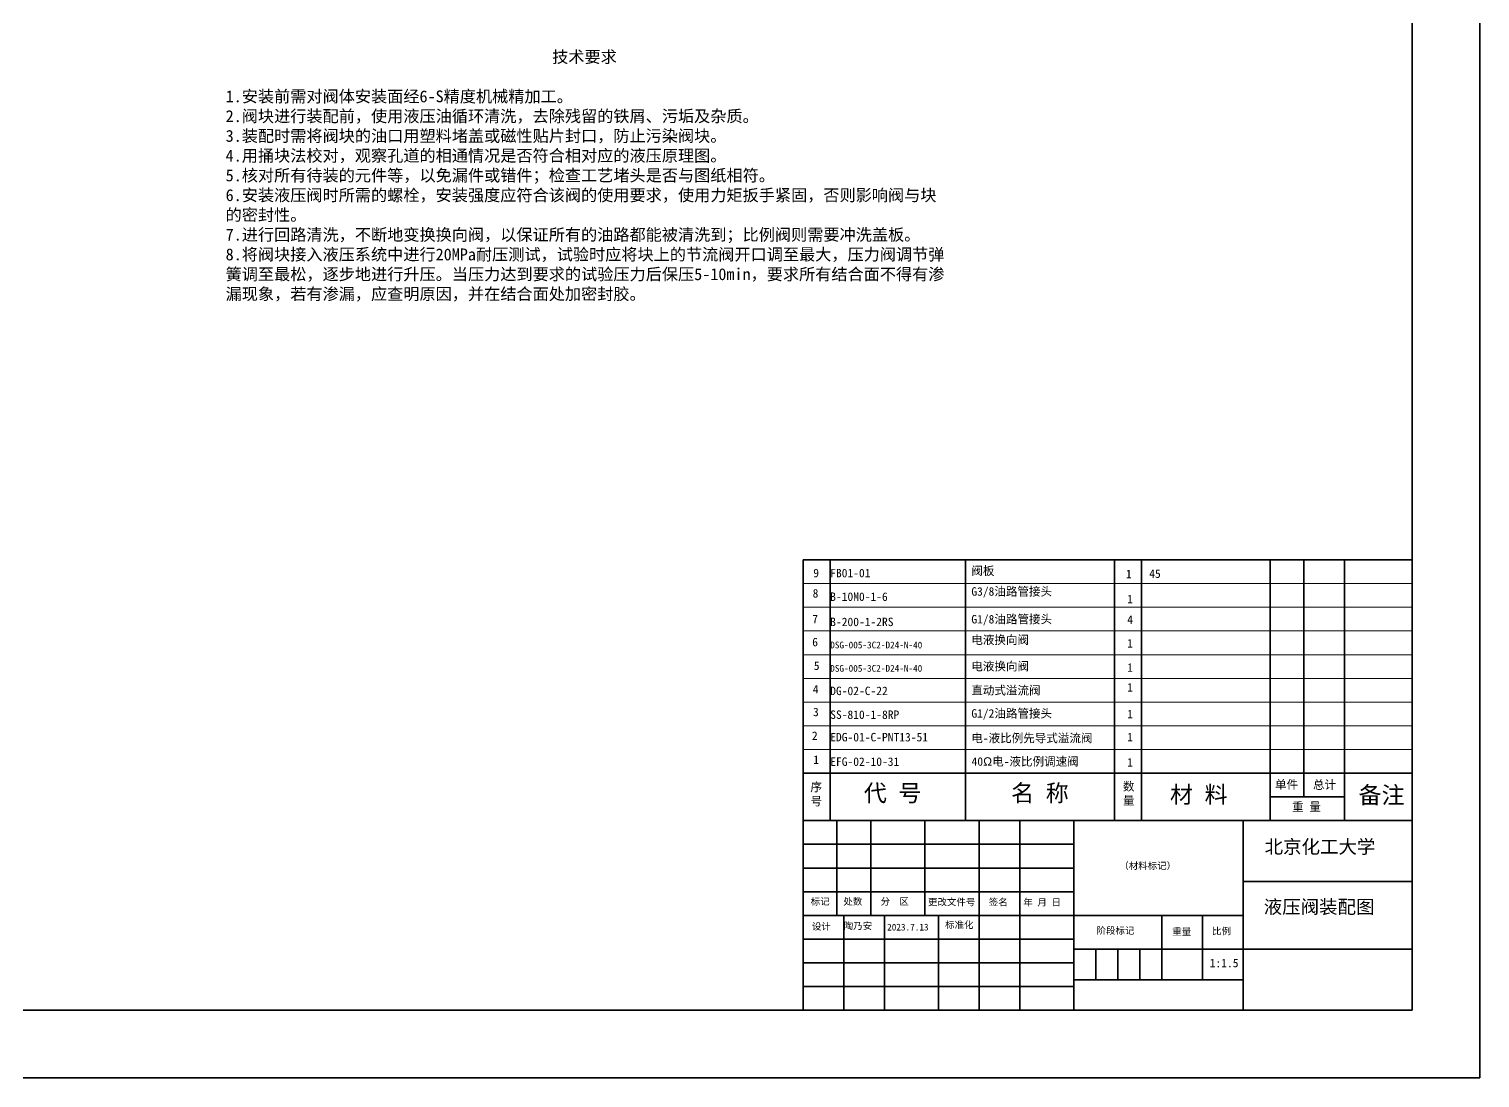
# Model space of a CAD drawing. Header units: millimetres. Extents: x 747 to 1827, y 470 to 2062.
# Drawn here: x 1158.9 to 1587.6, y 469.8 to 779.5 of the extents above; entities that cross this region are included whole.
import ezdxf

# ---------------------------------------------------------------- set-up
doc = ezdxf.new("R2010")
doc.units = ezdxf.units.MM
doc.layers.get('0').update_dxf_attribs({"lineweight": 35})
for name, color, linetype, lineweight in [('图框1', 7, 'Continuous', 50), ('粗线', 7, 'Continuous', 25), ('细线', 7, 'Continuous', 18), ('轮廓线', 7, 'Continuous', 35)]:
    doc.layers.add(name, color=color, linetype=linetype, lineweight=lineweight)

msp = doc.modelspace()

# ---------------------------------------------------------------- linework, layer by layer
at = {"lineweight": 35}
for p, q in [((1587.597, 469.784), (1587.597, 1063.784)), ((1587.597, 469.784), (1587.597, 1063.784)), ((1567.597, 489.784), (1567.541, 1043.784)), ((1387.597, 622.784), (1567.597, 622.784)), ((1387.597, 594.784), (1387.597, 601.784)), ((1567.597, 489.784), (766.625, 489.784)), ((1587.597, 469.784), (746.597, 469.784))]:
    msp.add_line(p, q, dxfattribs=at)
at = {"lineweight": 18}
for p in [(1567.597, 602.906), (1387.597, 489.784)]:
    msp.add_line(p, (1567.597, 489.784), dxfattribs=at)
at = {"layer": '粗线', "color": 7, "lineweight": 18}
msp.add_line((1567.597, 650.784), (1567.597, 602.273), dxfattribs=at)
at = {"layer": '粗线', "color": 7, "lineweight": 35}
msp.add_line((1387.597, 622.784), (1387.597, 601.784), dxfattribs=at)
at = {"layer": '细线', "color": 7, "lineweight": 18}
for p, q in [((1387.597, 622.784), (1567.597, 622.784)), ((1387.597, 615.784), (1567.597, 615.784)), ((1387.597, 608.784), (1567.597, 608.784)), ((1387.597, 601.784), (1567.597, 601.784))]:
    msp.add_line(p, q, dxfattribs=at)
at = {"layer": '细线', "color": 7, "lineweight": 35}
for p, q in [((1395.597, 594.784), (1395.597, 622.784)), ((1435.597, 594.784), (1435.597, 622.784)), ((1479.597, 589.555), (1479.597, 622.784)), ((1487.597, 594.784), (1487.597, 622.784)), ((1525.597, 594.784), (1525.597, 622.784)), ((1535.597, 594.784), (1535.597, 622.784)), ((1547.597, 594.784), (1547.597, 622.784))]:
    msp.add_line(p, q, dxfattribs=at)
at = {"layer": '轮廓线', "color": 7, "lineweight": 35}
for p, q in [((1387.597, 594.784), (1387.597, 489.784)), ((1395.597, 545.784), (1395.597, 594.784)), ((1435.597, 545.784), (1435.597, 594.784)), ((1479.597, 545.784), (1479.597, 594.784)), ((1487.597, 545.784), (1487.597, 594.784)), ((1525.597, 545.784), (1525.597, 594.784)), ((1535.597, 552.784), (1535.597, 594.784)), ((1547.597, 545.784), (1547.597, 594.784)), ((1387.597, 559.784), (1567.597, 559.784)), ((1525.597, 552.784), (1547.597, 552.784)), ((1567.597, 545.784), (1387.597, 545.784)), ((1397.597, 545.784), (1397.597, 517.784)), ((1407.597, 545.784), (1407.597, 517.784)), ((1423.597, 545.784), (1423.597, 517.784)), ((1439.597, 545.784), (1439.597, 517.784)), ((1451.597, 545.784), (1451.597, 517.784)), ((1467.597, 545.784), (1467.597, 489.784)), ((1517.597, 545.784), (1517.597, 489.784)), ((1387.597, 538.784), (1467.597, 538.784)), ((1387.597, 531.784), (1467.597, 531.784)), ((1567.597, 527.784), (1517.597, 527.784)), ((1387.597, 524.784), (1467.597, 524.784)), ((1517.597, 517.784), (1387.597, 517.784)), ((1399.597, 517.784), (1399.597, 489.784)), ((1411.597, 517.784), (1411.597, 489.784)), ((1427.597, 517.784), (1427.597, 489.784)), ((1439.597, 517.784), (1439.597, 489.784)), ((1451.597, 517.784), (1451.597, 489.784)), ((1493.597, 517.784), (1493.597, 498.784)), ((1505.597, 517.784), (1505.597, 498.784)), ((1387.597, 510.784), (1467.597, 510.784)), ((1467.597, 507.784), (1517.597, 507.784)), ((1474.097, 507.784), (1474.097, 498.784)), ((1480.597, 507.784), (1480.597, 498.784)), ((1487.097, 507.784), (1487.097, 498.784)), ((1517.597, 507.784), (1567.597, 507.784)), ((1387.597, 503.784), (1467.597, 503.784)), ((1467.597, 498.784), (1517.597, 498.784)), ((1387.597, 496.784), (1467.597, 496.784))]:
    msp.add_line(p, q, dxfattribs=at)
at = {"layer": '轮廓线', "color": 7, "lineweight": 18}
for p, q in [((1387.597, 594.784), (1567.597, 594.784)), ((1387.597, 587.784), (1567.597, 587.784)), ((1387.597, 580.784), (1567.597, 580.784)), ((1387.597, 573.784), (1567.597, 573.784)), ((1387.597, 566.784), (1567.597, 566.784))]:
    msp.add_line(p, q, dxfattribs=at)
at = {"layer": '轮廓线', "lineweight": 35}
msp.add_line((1387.597, 545.784), (1387.597, 489.784), dxfattribs=at)

# ---------------------------------------------------------------- texts
at = {"lineweight": 35}
msp.add_text('FB01-01', height=2.5, dxfattribs=at).set_placement((1395.597, 617.629))
at = {"lineweight": 35, "attachment_point": 1}
for s, width, insert, char_height in [('{\\fSimSun|b0|i0|c134|p2; 阀板}', 44, (1435.597, 620.775), 2.5), ('1', 7.00255, (1482.99, 619.87), 2.5), ('{\\fSimSun|b0|i0|c134|p2; G3/8油路管接头}', 44, (1435.597, 614.692), 2.5), ('1', 7.00255, (1483.347, 612.48), 2.5), ('1', 7.00255, (1483.347, 612.48), 2.5), ('{\\fSimSun|b0|i0|c134|p2; G1/8油路管接头}', 44, (1435.597, 606.508), 2.5), ('4', 6.60402, (1483.347, 606.371), 2.5), ('1', 6.76353, (1483.347, 599.398), 2.5), ('{\\fSimSun|b0|i0|c134|p2; G1/2油路管接头}', 44, (1435.597, 578.679), 2.5), ('{\\fSimSun|b0|i0|c134|p2;北京化工大学}', 37.35919, (1523.962, 540.075), 4), ('{\\fSimSun|b0|i0|c134|p2;液压阀装配图}', 39.81703, (1523.701, 522.336), 4)]:
    msp.add_mtext_dynamic_manual_height_columns(s, width=width, gutter_width=17.5, heights=[0], dxfattribs=dict(at, insert=insert, char_height=char_height))
at = {"lineweight": 18, "insert": (1489.861, 619.955), "char_height": 2.5, "attachment_point": 1}
msp.add_mtext_dynamic_manual_height_columns('45', width=16.1961, gutter_width=17.5, heights=[0], dxfattribs=at)
at = {"layer": '图框1', "insert": (1216.958, 773.073), "char_height": 3.5, "attachment_point": 1}
msp.add_mtext_dynamic_manual_height_columns('\\pxqc;{\\fSimSun|b0|i0|c134|p2;技术要求}\\P\\pq*;{\\fSimSun|b0|i0|c0|p2;\\P\\fSimSun|b0|i0|c134|p2;1.安装前需对阀体安装面经6-S精度机械精加工。\\P2.阀块进行装配前，使用液压油循环清洗，去除残留的铁屑、污垢及杂质。\\P3.装配时需将阀块的油口用塑料堵盖或磁性贴片封口，防止污染阀块。\\P4.用捅块法校对，观察孔道的相通情况是否符合相对应的液压原理图。\\P5.核对所有待装的元件等，以免漏件或错件；检查工艺堵头是否与图纸相符。\\P6.安装液压阀时所需的螺栓，安装强度应符合该阀的使用要求，使用力矩扳手紧固，否则影响阀与块的密封性。\\P7.进行回路清洗，不断地变换换向阀，以保证所有的油路都能被清洗到；比例阀则需要冲洗盖板。\\P8.将阀块接入液压系统中进行20MPa耐压测试，试验时应将块上的节流阀开口调至最大，压力阀调节弹簧调至最松，逐步地进行升压。当压力达到要求的试验压力后保压5-10min，要求所有结合面不得有渗漏现象，若有渗漏，应查明原因，并在结合面处加密封胶。}', width=212.07918, gutter_width=12.5, heights=[0], dxfattribs=at)
at = {"layer": '粗线', "color": 7, "insert": (1481.014, 533.452), "char_height": 2, "attachment_point": 1}
msp.add_mtext_dynamic_manual_height_columns('{\\fSimSun|b0|i0|c134|p2;（材料标记）}', width=27.28682, gutter_width=10, heights=[0], dxfattribs=at)
at = {"layer": '细线', "color": 7, "lineweight": 35, "char_height": 2.5, "attachment_point": 1}
for s, width, insert in [('9', 4.53903, (1390.58, 620.144)), ('8', 6.39591, (1390.404, 614.143)), ('7', 5.46748, (1390.304, 606.543)), ('6', 5.57063, (1390.273, 599.771))]:
    msp.add_mtext_dynamic_manual_height_columns(s, width=width, gutter_width=12.5, heights=[0], dxfattribs=dict(at, insert=insert))
at = {"layer": '轮廓线', "lineweight": 35, "attachment_point": 1}
for s, width, gutter_width, insert, char_height in [('B-10M0-1-6', 27.02874, 12.5, (1395.597, 613.154), 2.5), ('B-200-1-2RS', 27.02874, 12.5, (1395.597, 605.715), 2.5), ('{\\fSimSun|b0|i0|c134|p2; 电液换向阀}', 35.33863, 12.5, (1435.597, 600.406), 2.5), ('{\\H0.8x;DSG-005-3C2-D24-N-40}', 30.31425, 12.5, (1395.597, 598.637), 2.5), ('{\\H0.8x;DSG-005-3C2-D24-N-40}', 30.31425, 12.5, (1395.597, 591.743), 2.5), ('{\\fSimSun|b0|i0|c134|p2; 电液换向阀}', 35.33863, 12.5, (1435.597, 592.604), 2.5), ('1', 4.61003, 12.5, (1483.347, 592.249), 2.5), ('DG-02-C-22', 27.02874, 12.5, (1395.597, 585.346), 2.5), ('{\\fSimSun|b0|i0|c134|p2; 直动式溢流阀}', 41.71184, 12.5, (1435.597, 585.49), 2.5), ('1', 3.03449, 12.5, (1483.347, 586.389), 2.5), ('SS-810-1-8RP', 27.02874, 12.5, (1395.597, 578.309), 2.5), ('1', 4.61003, 12.5, (1483.347, 578.487), 2.5), ('EDG-01-C-PNT13-51', 27.02874, 12.5, (1395.597, 571.677), 2.5), ('{\\fSimSun|b0|i0|c134|p2; 电-液比例先导式溢流阀}', 41.71184, 12.5, (1435.597, 571.393), 2.5), ('1', 5.82623, 12.5, (1483.347, 571.694), 2.5), ('EFG-02-10-31', 30.8966, 12.5, (1395.597, 564.438), 2.5), ('{\\fSimSun|b0|i0|c134|p2; 40\\fISOCPEUR|b0|i0|c0|p34;Ω\\fSimSun|b0|i0|c134|p2;电-液比例调速阀}', 44, 12.5, (1435.67, 564.487), 2.5), ('1', 4.61003, 12.5, (1483.347, 564.249), 2.5), ('\\pxt1;{\\fSimSun|b0|i0|c134|p2;陶乃安}', 8.88525, 10, (1399.597, 515.675), 2), ('2023.7.13', 16, 10, (1412.421, 515.329), 2), ('1:1.5', 9.23634, 12.5, (1507.741, 504.978), 2.5)]:
    msp.add_mtext_dynamic_manual_height_columns(s, width=width, gutter_width=gutter_width, heights=[0], dxfattribs=dict(at, insert=insert, char_height=char_height))
at = {"layer": '轮廓线', "color": 7, "lineweight": 35, "attachment_point": 1}
for s, width, gutter_width, insert, char_height in [('5', 5.46747, 12.5, (1390.759, 592.775), 2.5), ('4', 5.05483, 12.5, (1390.455, 585.817), 2.5), ('3', 4.43588, 12.5, (1390.513, 579.105), 2.5), ('2', 4.22955, 12.5, (1390.188, 572.091), 2.5), ('1', 3.92008, 12.5, (1390.6, 564.998), 2.5), ('{\\fSimSun|b0|i0|c134|p2;数量}', 5.05256, 12.5, (1482.106, 557.129), 2.5), ('{\\fSimSun|b0|i0|c134|p2;单件}', 8.58934, 12.5, (1527.057, 557.675), 2.5), ('{\\fSimSun|b0|i0|c134|p2;总计}', 8.25251, 12.5, (1538.251, 557.61), 2.5), ('{\\fSimSun|b0|i0|c134|p2;序号}', 4.71572, 12.5, (1389.762, 556.923), 2.5), ('{\\fFangSong|b0|i0|c134|p49;代 号}', 26.73786, 25, (1405.515, 556.434), 5), ('{\\fSimSun|b0|i0|c134|p2;名 称}', 21.13564, 25, (1449.045, 556.425), 5), ('{\\fSimSun|b0|i0|c134|p2;材 料}', 22.9134, 25, (1495.994, 555.98), 5), ('{\\fSimSun|b0|i0|c134|p2;备注}', 13.97761, 25, (1551.704, 555.852), 5), ('{\\fSimSun|b0|i0|c134|p2;重 量}', 14.62617, 12.5, (1532.063, 551.107), 2.5), ('{\\fSimSun|b0|i0|c134|p2;标记}', 7.49841, 10, (1389.83, 522.896), 2), ('{\\fSimSun|b0|i0|c134|p2;处数}', 6.66526, 10, (1399.494, 522.896), 2), ('{\\fSimSun|b0|i0|c134|p2;分  区}', 11.83083, 10, (1410.492, 522.896), 2), ('{\\fSimSun|b0|i0|c134|p2;更改文件号}', 21.32883, 10, (1424.489, 522.729), 2), ('{\\fSimSun|b0|i0|c134|p2;签名}', 7.67713, 10, (1442.463, 522.668), 2), ('{\\fSimSun|b0|i0|c134|p2;年 月 日}', 14.1045, 10, (1452.675, 522.668), 2), ('{\\fSimSun|b0|i0|c134|p2;设计}', 6.42737, 10, (1390.186, 515.531), 2), ('{\\fSimSun|b0|i0|c134|p2;标准化}', 9.65208, 10, (1429.536, 515.991), 2), ('{\\fSimSun|b0|i0|c134|p2;阶段标记}', 18.05746, 10, (1474.286, 514.32), 2), ('{\\fSimSun|b0|i0|c134|p2;重量}', 8.73748, 10, (1496.675, 514.004), 2), ('{\\fSimSun|b0|i0|c134|p2;比例}', 8.44624, 10, (1508.433, 514.15), 2)]:
    msp.add_mtext_dynamic_manual_height_columns(s, width=width, gutter_width=gutter_width, heights=[0], dxfattribs=dict(at, insert=insert, char_height=char_height))

doc.saveas('drawing.dxf')
